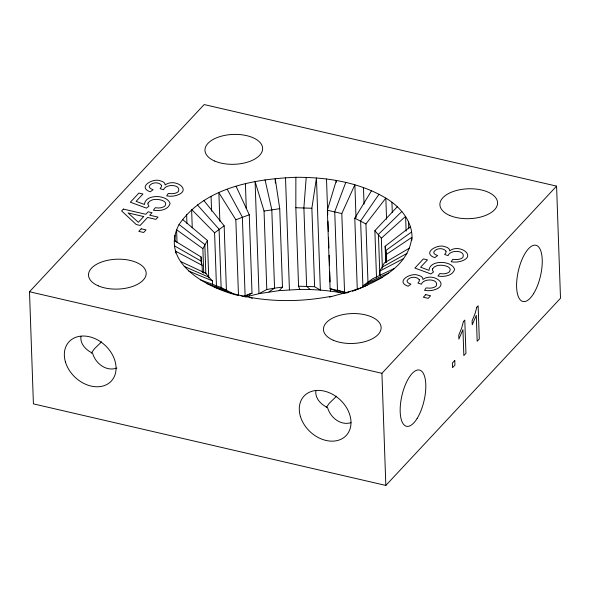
<?xml version="1.0" encoding="UTF-8"?>
<svg xmlns="http://www.w3.org/2000/svg" width="590" height="590" viewBox="0 0 590 590"><rect width="100%" height="100%" fill="white"/><g stroke="black" fill="none" stroke-linecap="round" stroke-linejoin="round"><path stroke-width="0.89" d="M344.538 293.481C329.84 290.428 314.78 289.329 299.786 289.417L298.57 286.194L295.833 207.739L295.87 177.295C326.801 177.192 358.897 182.044 385.83 198.115C400.499 206.832 413.42 222.076 411.894 240.123M306.21 177.391L303.887 207.813L306.63 286.268L310.126 289.52M237.918 295.398C207.754 288.038 158.806 262.83 179.065 224.495C204.42 187.509 254.061 179.043 295.87 177.295M314.61 286.711L311.867 208.255L316.447 177.959L320.363 290.088L314.61 286.711L298.57 286.194M80.926 336.293C79.908 343.896 86.074 350.224 92.586 353.13C95.351 363.388 106.222 371.914 116.931 368.049M315.871 390.669C314.854 398.265 321.026 404.593 327.531 407.506C330.289 417.454 340.474 425.862 351.05 422.683M353.919 290.737C378.138 281.283 408.693 266.569 411.791 237.372L386.17 254.548L386.421 261.849M340.231 292.603L330.09 288.672L327.347 210.217L336.315 180.474L336.381 182.31M345.792 182.406L334.737 211.721L337.473 290.177L345.629 293.082M91.266 353.255L94.319 348.897L101.591 341.831M326.211 407.631L329.272 403.272L336.536 396.207M347.06 292.876L344.545 292.021L341.809 213.558L354.863 184.766L356.021 217.857M203.742 273.266L202.879 248.633L207.429 240.491L182.421 219.325M379.99 275.619L379.835 271.053L384.378 262.911L409.497 248.095M357.282 289.343L354.797 218.189L371.538 190.71M379.009 194.235L360.623 220.94L362.916 286.629M368.005 283.259L365.933 223.957L385.83 198.115L386.568 219.251M29.5 291.748L204.162 104.563L556.584 186.123L560.5 298.252L385.838 485.437L33.416 403.877L29.5 291.748L381.922 373.308L556.584 186.123M376.494 277.219L374.871 230.697L397.299 206.758M245.108 297.043L258.995 293.673L279.122 290.627L282.47 287.131L279.734 208.676L275.206 178.505M401.864 211.463L378.426 234.363L379.864 275.419M382.394 268.303L381.339 238.198L405.596 216.382L406.112 231.088M216.471 286.637L214.59 232.814L224.156 225.83L203.889 200.512M382.195 277.359L363.101 285.715L372.666 278.731L394.474 268.398M385.72 262.646L385.145 246.229L410.478 226.685M411.591 232.003L386.007 250.367L386.421 262.226M268.952 291.925L274.549 288.141L282.47 287.131M382.445 267.027L407.019 253.376M266.791 289.506L258.995 293.673L255.087 181.543L264.047 211.05L266.791 289.506L274.549 288.141L271.806 209.686L265.035 179.795M329.441 297.161C342.008 293.407 355.18 290.781 367.209 285.147M379.835 271.053L403.663 258.545M368.167 282.322L388.699 273.008M244.821 296.372L252.011 293.237L249.268 214.782L236.118 186.337M346.773 292.928L349.973 291.534M352.282 291.305L358.838 288.532M238.478 295.479L235.838 219.76L249.268 214.782M242.652 296.571L252.011 293.237M264.047 211.05L279.734 208.676M331.005 296.328C298.083 302.67 263.582 302.191 231.221 293.105M279.122 290.627L299.786 289.417M295.833 207.739L311.867 208.255M327.347 210.217L341.809 213.558M330.09 288.672L344.545 292.021M214.546 287.168L232.46 293.355L221.324 287.588L200.253 279.763M207.075 283.635L226.641 290.605M240.292 295.465L242.741 296.335M249.769 297.397L252.306 298.378M188.785 271.112L212.393 280.847L212.518 284.498M184.22 266.407L208.831 277.182L212.393 280.847M180.488 261.495L205.917 273.347L208.831 277.182M354.797 218.189L365.933 223.957M202.37 272.617L202.119 265.316L175.606 251.185L175.665 253.022M174.493 245.868L201.256 261.178L202.119 265.316M174.293 240.506L201.094 256.997L201.256 261.178M202.879 248.633L176.587 229.776L177.037 242.645M179.065 224.495L204.819 244.518L205.836 273.716M214.59 232.814L191.617 209.472L192.259 227.851M374.871 230.697L381.339 238.198M197.385 204.863L219.089 229.222L221.162 288.517M235.838 219.76L218.875 192.724L219.871 221.213M227.246 189.338L242.357 217.127L245.101 295.583M385.145 246.229L386.17 254.548M408.479 221.464L408.737 228.817M391.937 202.296L392.291 212.407M381.922 373.308L385.838 485.437M363.469 187.539L364.052 204.088M326.506 178.984L327.76 214.834M327.981 221.265L328.335 231.376M328.564 237.807L328.918 247.918M329.168 255.271L329.522 265.382M329.751 271.813L330.105 281.924M330.326 288.355L330.422 291.113M285.508 177.664L289.425 289.793M275.235 179.419L275.368 183.099M245.418 183.733L246.281 208.543M249.268 294.019L249.334 295.856M224.156 225.83L226.449 291.512M211.072 196.455L211.581 211.161M207.429 240.491L208.735 277.897M201.094 256.997L201.315 263M186.61 214.303L186.934 223.492M174.987 235.122L175.215 241.561M161.483 185.356L161.402 186.831L160.089 188.638L163.592 189.751C165.517 183.608 181.418 184.161 178.401 191.47A6.866 3.555 -2 0 1 171.83 193.69L168.231 193.498L166.69 195.887L168.939 196.168A11.409 5.907 -2 0 0 175.436 195.688C193.837 190.821 174.935 177.295 165.104 185.046L164.853 183.652A8.179 4.233 -2 0 0 160.451 180.887C153.489 177.56 136.828 187.074 150.236 191.802L153.098 189.722L150.752 188.682L149.477 187.509L149.226 186.248C151.298 182.14 158.894 181.572 161.483 185.356M419.32 279.8L419.239 281.275L417.926 283.082L421.43 284.196C423.354 278.052 439.255 278.605 436.239 285.914A6.866 3.555 -2 0 1 429.668 288.141L426.069 287.942L424.527 290.332L426.776 290.612A11.409 5.907 -2 0 0 433.274 290.14C451.675 285.265 432.772 271.739 422.942 279.498L422.691 278.096A8.179 4.233 -2 0 0 418.288 275.331C411.326 272.012 394.666 281.519 408.074 286.253L410.935 284.166L408.59 283.126L407.314 281.954L407.063 280.693C409.136 276.585 416.732 276.017 419.32 279.8M446.011 251.2L445.929 252.675L444.617 254.482L448.112 255.595C450.037 249.452 465.938 250.005 462.921 257.314A6.866 3.555 -2 0 1 456.358 259.541L452.751 259.342L451.21 261.731L453.459 262.012A11.409 5.907 -2 0 0 459.957 261.54C478.357 256.665 459.455 243.139 449.624 250.898L449.381 249.496A8.179 4.233 -2 0 0 444.978 246.738C438.016 243.412 421.356 252.926 434.756 257.653L437.625 255.566L435.273 254.526L433.997 253.353L433.753 252.092C435.826 247.984 443.415 247.424 446.011 251.2M148.009 203.085L147.839 204.184L148.975 206.124L146.475 208.123L130.338 202.222L138.879 193.07L142.95 194.014L136.091 201.352L144.484 204.501C145.088 193.741 167.376 194.412 170.097 203.557C168.017 210.217 159.344 211.198 153.407 210.217L155.244 207.754L158.504 207.982A6.992 3.621 -2 0 0 165.089 205.733C168.039 201.153 159.978 199.405 156.748 199.398A7.589 3.931 -2 0 0 152.036 200.01L149.661 201.19L148.009 203.085M432.536 268.937L432.367 270.028L433.502 271.968L431.002 273.974L414.866 268.067L423.406 258.914L427.47 259.858L420.618 267.204L429.004 270.353C429.616 259.585 451.896 260.256 454.617 269.401C452.537 276.068 443.872 277.049 437.928 276.061L439.764 273.605L443.031 273.826A6.992 3.621 -2 0 0 449.617 271.577C452.56 266.997 444.499 265.249 441.276 265.242A7.589 3.931 -2 0 0 436.563 265.854L434.181 267.034L432.536 268.937M463.43 321.535L461.712 327.966L458.755 335.164L458.887 339.088L462.936 329.67L463.843 355.549L465.945 353.292L464.787 320.082L463.43 321.535M476.772 307.235L475.053 313.666L472.096 320.864L472.236 324.788L476.277 315.377L477.185 341.249L479.294 338.992L478.129 305.782L476.772 307.235M123.354 209.096L121.636 210.94L136.253 224.532L140.147 225.439L147.603 217.452L155.9 219.369L158.009 217.113L149.713 215.195L152.028 212.71L148.127 211.803L145.811 214.288L123.354 209.096M143.702 216.552L138.326 222.312L128.074 212.931L143.702 216.552M141.209 228.795L138.812 231.369L143.658 232.49L146.054 229.916L141.209 228.795M425.737 294.646L423.332 297.22L428.178 298.341L430.582 295.767L425.737 294.646M454.765 360.483L452.36 363.057L452.523 367.681L454.927 365.107L454.765 360.483M65.453 362.017A28.858 21.911 43 0 0 109.076 383.08A28.858 21.911 43 0 0 96.052 339.125A28.858 21.911 43 0 0 65.453 362.017M98.287 285.855A28.858 14.949 -2 0 0 145.627 276.371A28.858 14.949 -2 0 0 108.132 260.212A28.858 14.949 -2 0 0 98.287 285.855M300.399 416.385A28.858 21.911 43 0 0 344.022 437.456A28.858 21.911 43 0 0 330.997 393.5A28.858 21.911 43 0 0 300.399 416.385M417.137 418.45A28.858 11.358 -77 0 0 421.437 371.029A28.858 11.358 -77 0 0 400.396 405.05A28.858 11.358 -77 0 0 417.137 418.45M533.581 293.658A28.858 11.358 -77 0 0 537.881 246.237A28.858 11.358 -77 0 0 516.833 280.257A28.858 11.358 -77 0 0 533.581 293.658M333.232 340.231A28.858 14.949 -2 0 0 380.572 330.739A28.858 14.949 -2 0 0 343.078 314.581A28.858 14.949 -2 0 0 333.232 340.231M214.731 161.063A28.858 14.949 -2 0 0 262.071 151.578A28.858 14.949 -2 0 0 224.576 135.42A28.858 14.949 -2 0 0 214.731 161.063M449.676 215.439A28.858 14.949 -2 0 0 497.016 205.954A28.858 14.949 -2 0 0 459.522 189.788A28.858 14.949 -2 0 0 449.676 215.439"/></g></svg>
